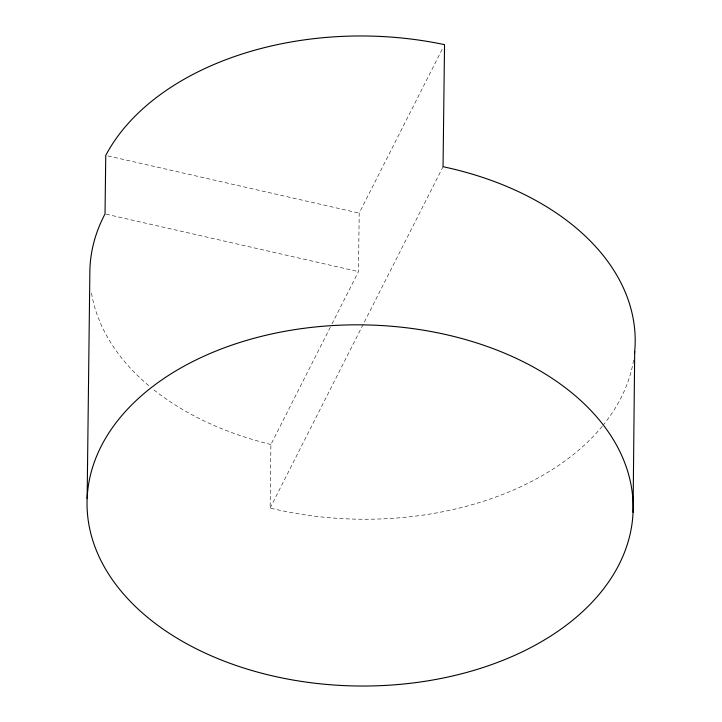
<?xml version="1.0" encoding="UTF-8"?>
<svg xmlns="http://www.w3.org/2000/svg" width="722" height="722" viewBox="0 0 722 722"><rect width="100%" height="100%" fill="white"/><g stroke="black" fill="none" stroke-linecap="round" stroke-linejoin="round"><path stroke-width="0.54" stroke-dasharray="3.61 2.71" d="M602.22 426.323A273.078 180.59 0.7 0 1 270.127 508.044L270.903 444.49L331.497 324.891M332.003 323.889L358.482 271.625L359.195 213.116L443.01 47.652M270.127 508.044L443.046 166.71M107.939 155.907L359.195 213.116M106.125 214.172L358.482 271.625M270.903 444.49A273.078 180.59 0.7 0 1 152.902 389.077M148.741 385.647A273.078 180.59 0.7 0 1 91.171 291.047M633.582 360.097A273.078 180.59 0.7 0 1 603.619 424.599"/><path stroke-width="1.08" d="M633.05 512.304A273.078 180.59 0.7 0 0 230.165 345.694A273.078 180.59 0.7 0 0 217.06 658.284A273.078 180.59 0.7 0 0 633.05 512.304L634.701 351.388M87.136 498.541L89.844 273.151A273.078 180.59 0.7 0 1 105.033 213.92L105.746 155.401A273.078 180.59 0.7 0 1 444.535 44.647L443.046 166.71L448.606 167.928A273.078 180.59 0.7 0 1 634.476 353.563"/></g></svg>
